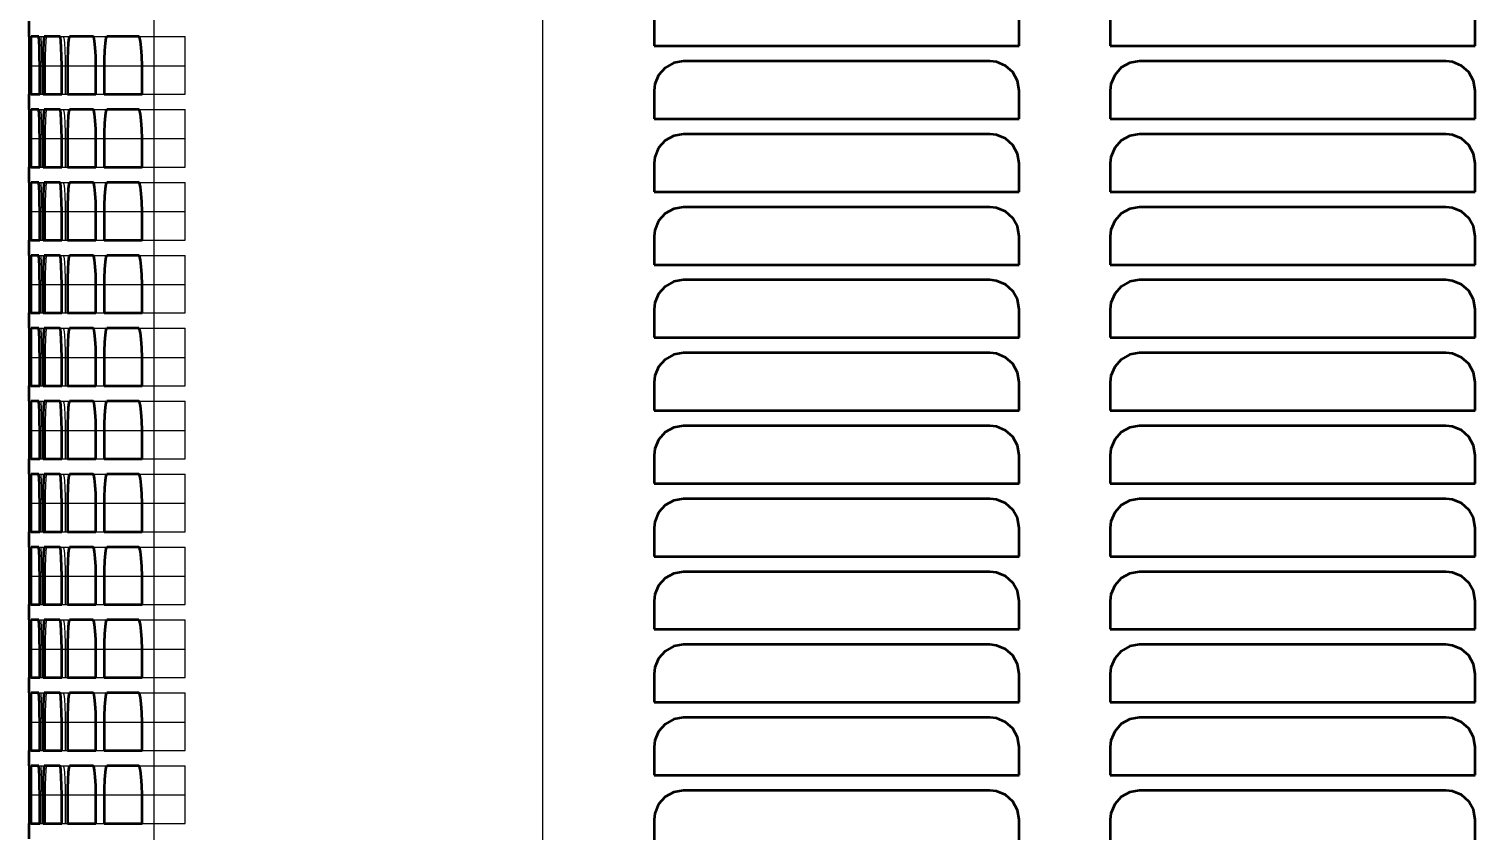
# Model space of a CAD drawing. Header units: inches. Extents: x -0.3 to 35.5, y 0 to 41.5.
# Drawn here: x -0.27 to 9.64, y 25.8 to 31.3 of the extents above; entities that cross this region are included whole.
import ezdxf

# ---------------------------------------------------------------- set-up
doc = ezdxf.new("R2010")
doc.units = ezdxf.units.IN
doc.header["$MEASUREMENT"] = 0
doc.linetypes.add('Dashed', pattern=[2, 1, -1])
for name, color, linetype, lineweight in [('AM_0', 7, 'Continuous', 50), ('AM_4', 3, 'Continuous', 25), ('AM_9', 6, 'Dashed', 25)]:
    doc.layers.add(name, color=color, linetype=linetype, lineweight=lineweight)

msp = doc.modelspace()

# ---------------------------------------------------------------- linework, layer by layer
at = {"layer": 'AM_0'}
for p, q in [((-0.27, 31.355), (-0.27, 31.25)), ((4.016, 31.381), (4.016, 31.186)), ((6.516, 31.186), (6.516, 31.381)), ((7.141, 31.381), (7.141, 31.186)), ((9.641, 31.186), (9.641, 31.381)), ((-0.2669, 31.25), (-0.27, 31.25)), ((-0.2032, 31.25), (-0.255, 31.25)), ((-0.0573, 31.25), (-0.1644, 31.25)), ((0.171, 31.25), (0.0085, 31.25)), ((0.4823, 31.25), (0.2639, 31.25)), ((4.016, 31.186), (6.516, 31.186)), ((7.141, 31.186), (9.641, 31.186)), ((-0.2652, 30.855), (-0.2652, 31.05)), ((-0.258, 31.05), (-0.258, 30.855)), ((-0.1963, 30.855), (-0.1963, 31.05)), ((-0.1727, 31.05), (-0.1727, 30.855)), ((-0.0452, 30.855), (-0.0452, 31.05)), ((-0.0051, 31.05), (-0.0051, 30.855)), ((0.1884, 30.855), (0.1884, 31.05)), ((0.2451, 31.05), (0.2451, 30.855)), ((0.505, 30.855), (0.505, 31.05)), ((6.316, 31.081), (4.216, 31.081)), ((9.441, 31.081), (7.341, 31.081)), ((-0.27, 30.855), (-0.2652, 30.855)), ((-0.27, 30.855), (-0.27, 30.75)), ((-0.258, 30.855), (-0.1963, 30.855)), ((-0.1727, 30.855), (-0.0452, 30.855)), ((-0.0051, 30.855), (0.1884, 30.855)), ((0.2451, 30.855), (0.505, 30.855)), ((4.016, 30.881), (4.016, 30.686)), ((6.516, 30.686), (6.516, 30.881)), ((7.141, 30.881), (7.141, 30.686)), ((9.641, 30.686), (9.641, 30.881)), ((-0.2669, 30.75), (-0.27, 30.75)), ((-0.2032, 30.75), (-0.255, 30.75)), ((-0.0573, 30.75), (-0.1644, 30.75)), ((0.171, 30.75), (0.0085, 30.75)), ((0.4823, 30.75), (0.2639, 30.75)), ((4.016, 30.686), (6.516, 30.686)), ((7.141, 30.686), (9.641, 30.686)), ((-0.2652, 30.355), (-0.2652, 30.55)), ((-0.258, 30.55), (-0.258, 30.355)), ((-0.1963, 30.355), (-0.1963, 30.55)), ((-0.1727, 30.55), (-0.1727, 30.355)), ((-0.0452, 30.355), (-0.0452, 30.55)), ((-0.0051, 30.55), (-0.0051, 30.355)), ((0.1884, 30.355), (0.1884, 30.55)), ((0.2451, 30.55), (0.2451, 30.355)), ((0.505, 30.355), (0.505, 30.55)), ((6.316, 30.581), (4.216, 30.581)), ((9.441, 30.581), (7.341, 30.581)), ((-0.27, 30.355), (-0.2652, 30.355)), ((-0.27, 30.355), (-0.27, 30.25)), ((-0.258, 30.355), (-0.1963, 30.355)), ((-0.1727, 30.355), (-0.0452, 30.355)), ((-0.0051, 30.355), (0.1884, 30.355)), ((0.2451, 30.355), (0.505, 30.355)), ((4.016, 30.381), (4.016, 30.186)), ((6.516, 30.186), (6.516, 30.381)), ((7.141, 30.381), (7.141, 30.186)), ((9.641, 30.186), (9.641, 30.381)), ((-0.2669, 30.25), (-0.27, 30.25)), ((-0.2032, 30.25), (-0.255, 30.25)), ((-0.0573, 30.25), (-0.1644, 30.25)), ((0.171, 30.25), (0.0085, 30.25)), ((0.4823, 30.25), (0.2639, 30.25)), ((4.016, 30.186), (6.516, 30.186)), ((7.141, 30.186), (9.641, 30.186)), ((-0.2652, 29.855), (-0.2652, 30.05)), ((-0.258, 30.05), (-0.258, 29.855)), ((-0.1963, 29.855), (-0.1963, 30.05)), ((-0.1727, 30.05), (-0.1727, 29.855)), ((-0.0452, 29.855), (-0.0452, 30.05)), ((-0.0051, 30.05), (-0.0051, 29.855)), ((0.1884, 29.855), (0.1884, 30.05)), ((0.2451, 30.05), (0.2451, 29.855)), ((0.505, 29.855), (0.505, 30.05)), ((6.316, 30.081), (4.216, 30.081)), ((9.441, 30.081), (7.341, 30.081)), ((-0.27, 29.855), (-0.2652, 29.855)), ((-0.27, 29.855), (-0.27, 29.75)), ((-0.258, 29.855), (-0.1963, 29.855)), ((-0.1727, 29.855), (-0.0452, 29.855)), ((-0.0051, 29.855), (0.1884, 29.855)), ((0.2451, 29.855), (0.505, 29.855)), ((4.016, 29.881), (4.016, 29.686)), ((6.516, 29.686), (6.516, 29.881)), ((7.141, 29.881), (7.141, 29.686)), ((9.641, 29.686), (9.641, 29.881)), ((-0.2669, 29.75), (-0.27, 29.75)), ((-0.2032, 29.75), (-0.255, 29.75)), ((-0.0573, 29.75), (-0.1644, 29.75)), ((0.171, 29.75), (0.0085, 29.75)), ((0.4823, 29.75), (0.2639, 29.75)), ((4.016, 29.686), (6.516, 29.686)), ((7.141, 29.686), (9.641, 29.686)), ((-0.2652, 29.355), (-0.2652, 29.55)), ((-0.258, 29.55), (-0.258, 29.355)), ((-0.1963, 29.355), (-0.1963, 29.55)), ((-0.1727, 29.55), (-0.1727, 29.355)), ((-0.0452, 29.355), (-0.0452, 29.55)), ((-0.0051, 29.55), (-0.0051, 29.355)), ((0.1884, 29.355), (0.1884, 29.55)), ((0.2451, 29.55), (0.2451, 29.355)), ((0.505, 29.355), (0.505, 29.55)), ((6.316, 29.581), (4.216, 29.581)), ((9.441, 29.581), (7.341, 29.581)), ((-0.27, 29.355), (-0.2652, 29.355)), ((-0.27, 29.355), (-0.27, 29.25)), ((-0.258, 29.355), (-0.1963, 29.355)), ((-0.1727, 29.355), (-0.0452, 29.355)), ((-0.0051, 29.355), (0.1884, 29.355)), ((0.2451, 29.355), (0.505, 29.355)), ((4.016, 29.381), (4.016, 29.186)), ((6.516, 29.186), (6.516, 29.381)), ((7.141, 29.381), (7.141, 29.186)), ((9.641, 29.186), (9.641, 29.381)), ((-0.2669, 29.25), (-0.27, 29.25)), ((-0.2032, 29.25), (-0.255, 29.25)), ((-0.0573, 29.25), (-0.1644, 29.25)), ((0.171, 29.25), (0.0085, 29.25)), ((0.4823, 29.25), (0.2639, 29.25)), ((4.016, 29.186), (6.516, 29.186)), ((7.141, 29.186), (9.641, 29.186)), ((-0.2652, 28.855), (-0.2652, 29.05)), ((-0.258, 29.05), (-0.258, 28.855)), ((-0.1963, 28.855), (-0.1963, 29.05)), ((-0.1727, 29.05), (-0.1727, 28.855)), ((-0.0452, 28.855), (-0.0452, 29.05)), ((-0.0051, 29.05), (-0.0051, 28.855)), ((0.1884, 28.855), (0.1884, 29.05)), ((0.2451, 29.05), (0.2451, 28.855)), ((0.505, 28.855), (0.505, 29.05)), ((6.316, 29.081), (4.216, 29.081)), ((9.441, 29.081), (7.341, 29.081)), ((-0.27, 28.855), (-0.2652, 28.855)), ((-0.27, 28.855), (-0.27, 28.75)), ((-0.258, 28.855), (-0.1963, 28.855)), ((-0.1727, 28.855), (-0.0452, 28.855)), ((-0.0051, 28.855), (0.1884, 28.855)), ((0.2451, 28.855), (0.505, 28.855)), ((4.016, 28.881), (4.016, 28.686)), ((6.516, 28.686), (6.516, 28.881)), ((7.141, 28.881), (7.141, 28.686)), ((9.641, 28.686), (9.641, 28.881)), ((-0.2669, 28.75), (-0.27, 28.75)), ((-0.2032, 28.75), (-0.255, 28.75)), ((-0.0573, 28.75), (-0.1644, 28.75)), ((0.171, 28.75), (0.0085, 28.75)), ((0.4823, 28.75), (0.2639, 28.75)), ((4.016, 28.686), (6.516, 28.686)), ((7.141, 28.686), (9.641, 28.686)), ((-0.2652, 28.355), (-0.2652, 28.55)), ((-0.258, 28.55), (-0.258, 28.355)), ((-0.1963, 28.355), (-0.1963, 28.55)), ((-0.1727, 28.55), (-0.1727, 28.355)), ((-0.0452, 28.355), (-0.0452, 28.55)), ((-0.0051, 28.55), (-0.0051, 28.355)), ((0.1884, 28.355), (0.1884, 28.55)), ((0.2451, 28.55), (0.2451, 28.355)), ((0.505, 28.355), (0.505, 28.55)), ((6.316, 28.581), (4.216, 28.581)), ((9.441, 28.581), (7.341, 28.581)), ((-0.27, 28.355), (-0.2652, 28.355)), ((-0.27, 28.355), (-0.27, 28.25)), ((-0.258, 28.355), (-0.1963, 28.355)), ((-0.1727, 28.355), (-0.0452, 28.355)), ((-0.0051, 28.355), (0.1884, 28.355)), ((0.2451, 28.355), (0.505, 28.355)), ((4.016, 28.381), (4.016, 28.186)), ((6.516, 28.186), (6.516, 28.381)), ((7.141, 28.381), (7.141, 28.186)), ((9.641, 28.186), (9.641, 28.381)), ((-0.2669, 28.25), (-0.27, 28.25)), ((-0.2032, 28.25), (-0.255, 28.25)), ((-0.0573, 28.25), (-0.1644, 28.25)), ((0.171, 28.25), (0.0085, 28.25)), ((0.4823, 28.25), (0.2639, 28.25)), ((4.016, 28.186), (6.516, 28.186)), ((7.141, 28.186), (9.641, 28.186)), ((-0.2652, 27.855), (-0.2652, 28.05)), ((-0.258, 28.05), (-0.258, 27.855)), ((-0.1963, 27.855), (-0.1963, 28.05)), ((-0.1727, 28.05), (-0.1727, 27.855)), ((-0.0452, 27.855), (-0.0452, 28.05)), ((-0.0051, 28.05), (-0.0051, 27.855)), ((0.1884, 27.855), (0.1884, 28.05)), ((0.2451, 28.05), (0.2451, 27.855)), ((0.505, 27.855), (0.505, 28.05)), ((6.316, 28.081), (4.216, 28.081)), ((9.441, 28.081), (7.341, 28.081)), ((-0.27, 27.855), (-0.2652, 27.855)), ((-0.27, 27.855), (-0.27, 27.75)), ((-0.258, 27.855), (-0.1963, 27.855)), ((-0.1727, 27.855), (-0.0452, 27.855)), ((-0.0051, 27.855), (0.1884, 27.855)), ((0.2451, 27.855), (0.505, 27.855)), ((4.016, 27.881), (4.016, 27.686)), ((6.516, 27.686), (6.516, 27.881)), ((7.141, 27.881), (7.141, 27.686)), ((9.641, 27.686), (9.641, 27.881)), ((-0.2669, 27.75), (-0.27, 27.75)), ((-0.2032, 27.75), (-0.255, 27.75)), ((-0.0573, 27.75), (-0.1644, 27.75)), ((0.171, 27.75), (0.0085, 27.75)), ((0.4823, 27.75), (0.2639, 27.75)), ((4.016, 27.686), (6.516, 27.686)), ((7.141, 27.686), (9.641, 27.686)), ((6.316, 27.581), (4.216, 27.581)), ((9.441, 27.581), (7.341, 27.581)), ((-0.2652, 27.355), (-0.2652, 27.55)), ((-0.258, 27.55), (-0.258, 27.355)), ((-0.1963, 27.355), (-0.1963, 27.55)), ((-0.1727, 27.55), (-0.1727, 27.355)), ((-0.0452, 27.355), (-0.0452, 27.55)), ((-0.0051, 27.55), (-0.0051, 27.355)), ((0.1884, 27.355), (0.1884, 27.55)), ((0.2451, 27.55), (0.2451, 27.355)), ((0.505, 27.355), (0.505, 27.55)), ((-0.27, 27.355), (-0.2652, 27.355)), ((-0.27, 27.355), (-0.27, 27.25)), ((-0.258, 27.355), (-0.1963, 27.355)), ((-0.1727, 27.355), (-0.0452, 27.355)), ((-0.0051, 27.355), (0.1884, 27.355)), ((0.2451, 27.355), (0.505, 27.355)), ((4.016, 27.381), (4.016, 27.186)), ((6.516, 27.186), (6.516, 27.381)), ((7.141, 27.381), (7.141, 27.186)), ((9.641, 27.186), (9.641, 27.381)), ((-0.2669, 27.25), (-0.27, 27.25)), ((-0.2032, 27.25), (-0.255, 27.25)), ((-0.0573, 27.25), (-0.1644, 27.25)), ((0.171, 27.25), (0.0085, 27.25)), ((0.4823, 27.25), (0.2639, 27.25)), ((4.016, 27.186), (6.516, 27.186)), ((7.141, 27.186), (9.641, 27.186)), ((6.316, 27.081), (4.216, 27.081)), ((9.441, 27.081), (7.341, 27.081)), ((-0.2652, 26.855), (-0.2652, 27.05)), ((-0.258, 27.05), (-0.258, 26.855)), ((-0.1963, 26.855), (-0.1963, 27.05)), ((-0.1727, 27.05), (-0.1727, 26.855)), ((-0.0452, 26.855), (-0.0452, 27.05)), ((-0.0051, 27.05), (-0.0051, 26.855)), ((0.1884, 26.855), (0.1884, 27.05)), ((0.2451, 27.05), (0.2451, 26.855)), ((0.505, 26.855), (0.505, 27.05)), ((4.016, 26.881), (4.016, 26.686)), ((6.516, 26.686), (6.516, 26.881)), ((7.141, 26.881), (7.141, 26.686)), ((9.641, 26.686), (9.641, 26.881)), ((-0.27, 26.855), (-0.2652, 26.855)), ((-0.27, 26.855), (-0.27, 26.75)), ((-0.258, 26.855), (-0.1963, 26.855)), ((-0.1727, 26.855), (-0.0452, 26.855)), ((-0.0051, 26.855), (0.1884, 26.855)), ((0.2451, 26.855), (0.505, 26.855)), ((-0.2669, 26.75), (-0.27, 26.75)), ((-0.2032, 26.75), (-0.255, 26.75)), ((-0.0573, 26.75), (-0.1644, 26.75)), ((0.171, 26.75), (0.0085, 26.75)), ((0.4823, 26.75), (0.2639, 26.75)), ((4.016, 26.686), (6.516, 26.686)), ((7.141, 26.686), (9.641, 26.686)), ((6.316, 26.581), (4.216, 26.581)), ((9.441, 26.581), (7.341, 26.581)), ((-0.2652, 26.355), (-0.2652, 26.55)), ((-0.258, 26.55), (-0.258, 26.355)), ((-0.1963, 26.355), (-0.1963, 26.55)), ((-0.1727, 26.55), (-0.1727, 26.355)), ((-0.0452, 26.355), (-0.0452, 26.55)), ((-0.0051, 26.55), (-0.0051, 26.355)), ((0.1884, 26.355), (0.1884, 26.55)), ((0.2451, 26.55), (0.2451, 26.355)), ((0.505, 26.355), (0.505, 26.55)), ((4.016, 26.381), (4.016, 26.186)), ((6.516, 26.186), (6.516, 26.381)), ((7.141, 26.381), (7.141, 26.186)), ((9.641, 26.186), (9.641, 26.381)), ((-0.27, 26.355), (-0.2652, 26.355)), ((-0.27, 26.355), (-0.27, 26.25)), ((-0.258, 26.355), (-0.1963, 26.355)), ((-0.1727, 26.355), (-0.0452, 26.355)), ((-0.0051, 26.355), (0.1884, 26.355)), ((0.2451, 26.355), (0.505, 26.355)), ((-0.2669, 26.25), (-0.27, 26.25)), ((-0.2032, 26.25), (-0.255, 26.25)), ((-0.0573, 26.25), (-0.1644, 26.25)), ((0.171, 26.25), (0.0085, 26.25)), ((0.4823, 26.25), (0.2639, 26.25)), ((4.016, 26.186), (6.516, 26.186)), ((7.141, 26.186), (9.641, 26.186)), ((6.316, 26.081), (4.216, 26.081)), ((9.441, 26.081), (7.341, 26.081)), ((-0.2652, 25.855), (-0.2652, 26.05)), ((-0.258, 26.05), (-0.258, 25.855)), ((-0.1963, 25.855), (-0.1963, 26.05)), ((-0.1727, 26.05), (-0.1727, 25.855)), ((-0.0452, 25.855), (-0.0452, 26.05)), ((-0.0051, 26.05), (-0.0051, 25.855)), ((0.1884, 25.855), (0.1884, 26.05)), ((0.2451, 26.05), (0.2451, 25.855)), ((0.505, 25.855), (0.505, 26.05)), ((4.016, 25.881), (4.016, 25.686)), ((6.516, 25.686), (6.516, 25.881)), ((7.141, 25.881), (7.141, 25.686)), ((9.641, 25.686), (9.641, 25.881)), ((-0.27, 25.855), (-0.2652, 25.855)), ((-0.27, 25.855), (-0.27, 25.75)), ((-0.258, 25.855), (-0.1963, 25.855)), ((-0.1727, 25.855), (-0.0452, 25.855)), ((-0.0051, 25.855), (0.1884, 25.855)), ((0.2451, 25.855), (0.505, 25.855))]:
    msp.add_line(p, q, dxfattribs=at)
for points in [[(-0.2652, 31.05), (-0.2653, 31.1162), (-0.2656, 31.1749), (-0.266, 31.2196), (-0.2665, 31.2451), (-0.2669, 31.25)], [(-0.255, 31.25), (-0.256, 31.2387), (-0.2569, 31.2062), (-0.2576, 31.156), (-0.258, 31.0939), (-0.258, 31.05)], [(-0.1963, 31.05), (-0.1967, 31.1162), (-0.1978, 31.1749), (-0.1996, 31.2195), (-0.2017, 31.2451), (-0.2032, 31.25)], [(-0.1644, 31.25), (-0.1672, 31.2387), (-0.1696, 31.2061), (-0.1714, 31.1559), (-0.1725, 31.0937), (-0.1727, 31.05)], [(-0.0452, 31.05), (-0.0459, 31.1161), (-0.0479, 31.1748), (-0.0509, 31.2194), (-0.0547, 31.245), (-0.0573, 31.25)], [(0.0085, 31.25), (0.0039, 31.2387), (0, 31.206), (-0.003, 31.1557), (-0.0047, 31.0935), (-0.0051, 31.05)], [(0.1884, 31.05), (0.1875, 31.116), (0.1846, 31.1746), (0.1803, 31.2192), (0.1749, 31.245), (0.171, 31.25)], [(0.2639, 31.25), (0.2576, 31.2386), (0.2521, 31.2058), (0.2479, 31.1553), (0.2455, 31.0931), (0.2451, 31.05)], [(0.505, 31.05), (0.5038, 31.1159), (0.5001, 31.1743), (0.4944, 31.219), (0.4874, 31.2448), (0.4823, 31.25)], [(4.216, 31.081), (4.1495, 31.0696), (4.0905, 31.0367), (4.0458, 30.986), (4.0206, 30.9237), (4.016, 30.881)], [(6.516, 30.881), (6.5048, 30.947), (6.4725, 31.0055), (6.4227, 31.0502), (6.3607, 31.0759), (6.316, 31.081)], [(7.341, 31.081), (7.2746, 31.0697), (7.2157, 31.0369), (7.1711, 30.9864), (7.1457, 30.9242), (7.141, 30.881)], [(9.641, 30.881), (9.6298, 30.9471), (9.5973, 31.0057), (9.5474, 31.0504), (9.4853, 31.076), (9.441, 31.081)], [(-0.2652, 30.55), (-0.2653, 30.6162), (-0.2656, 30.6749), (-0.266, 30.7196), (-0.2665, 30.7451), (-0.2669, 30.75)], [(-0.255, 30.75), (-0.256, 30.7387), (-0.2569, 30.7062), (-0.2576, 30.656), (-0.258, 30.5939), (-0.258, 30.55)], [(-0.1963, 30.55), (-0.1967, 30.6162), (-0.1978, 30.6749), (-0.1996, 30.7195), (-0.2017, 30.7451), (-0.2032, 30.75)], [(-0.1644, 30.75), (-0.1672, 30.7387), (-0.1696, 30.7061), (-0.1714, 30.6559), (-0.1725, 30.5937), (-0.1727, 30.55)], [(-0.0452, 30.55), (-0.0459, 30.6161), (-0.0479, 30.6748), (-0.0509, 30.7194), (-0.0547, 30.745), (-0.0573, 30.75)], [(0.0085, 30.75), (0.0039, 30.7387), (0, 30.706), (-0.003, 30.6557), (-0.0047, 30.5935), (-0.0051, 30.55)], [(0.1884, 30.55), (0.1875, 30.616), (0.1846, 30.6746), (0.1803, 30.7192), (0.1749, 30.745), (0.171, 30.75)], [(0.2639, 30.75), (0.2576, 30.7386), (0.2521, 30.7058), (0.2479, 30.6553), (0.2455, 30.5931), (0.2451, 30.55)], [(0.505, 30.55), (0.5038, 30.6159), (0.5001, 30.6743), (0.4944, 30.719), (0.4874, 30.7448), (0.4823, 30.75)], [(4.216, 30.581), (4.1495, 30.5696), (4.0905, 30.5367), (4.0458, 30.486), (4.0206, 30.4237), (4.016, 30.381)], [(6.516, 30.381), (6.5048, 30.447), (6.4725, 30.5055), (6.4227, 30.5502), (6.3607, 30.5759), (6.316, 30.581)], [(7.341, 30.581), (7.2746, 30.5697), (7.2157, 30.5369), (7.1711, 30.4864), (7.1457, 30.4242), (7.141, 30.381)], [(9.641, 30.381), (9.6298, 30.4471), (9.5973, 30.5057), (9.5474, 30.5504), (9.4853, 30.576), (9.441, 30.581)], [(-0.2652, 30.05), (-0.2653, 30.1162), (-0.2656, 30.1749), (-0.266, 30.2196), (-0.2665, 30.2451), (-0.2669, 30.25)], [(-0.255, 30.25), (-0.256, 30.2387), (-0.2569, 30.2062), (-0.2576, 30.156), (-0.258, 30.0939), (-0.258, 30.05)], [(-0.1963, 30.05), (-0.1967, 30.1162), (-0.1978, 30.1749), (-0.1996, 30.2195), (-0.2017, 30.2451), (-0.2032, 30.25)], [(-0.1644, 30.25), (-0.1672, 30.2387), (-0.1696, 30.2061), (-0.1714, 30.1559), (-0.1725, 30.0937), (-0.1727, 30.05)], [(-0.0452, 30.05), (-0.0459, 30.1161), (-0.0479, 30.1748), (-0.0509, 30.2194), (-0.0547, 30.245), (-0.0573, 30.25)], [(0.0085, 30.25), (0.0039, 30.2387), (0, 30.206), (-0.003, 30.1557), (-0.0047, 30.0935), (-0.0051, 30.05)], [(0.1884, 30.05), (0.1875, 30.116), (0.1846, 30.1746), (0.1803, 30.2192), (0.1749, 30.245), (0.171, 30.25)], [(0.2639, 30.25), (0.2576, 30.2386), (0.2521, 30.2058), (0.2479, 30.1553), (0.2455, 30.0931), (0.2451, 30.05)], [(0.505, 30.05), (0.5038, 30.1159), (0.5001, 30.1743), (0.4944, 30.219), (0.4874, 30.2448), (0.4823, 30.25)], [(4.216, 30.081), (4.1495, 30.0696), (4.0905, 30.0367), (4.0458, 29.986), (4.0206, 29.9237), (4.016, 29.881)], [(6.516, 29.881), (6.5048, 29.947), (6.4725, 30.0055), (6.4227, 30.0502), (6.3607, 30.0759), (6.316, 30.081)], [(7.341, 30.081), (7.2746, 30.0697), (7.2157, 30.0369), (7.1711, 29.9864), (7.1457, 29.9242), (7.141, 29.881)], [(9.641, 29.881), (9.6298, 29.9471), (9.5973, 30.0057), (9.5474, 30.0504), (9.4853, 30.076), (9.441, 30.081)], [(-0.2652, 29.55), (-0.2653, 29.6162), (-0.2656, 29.6749), (-0.266, 29.7196), (-0.2665, 29.7451), (-0.2669, 29.75)], [(-0.255, 29.75), (-0.256, 29.7387), (-0.2569, 29.7062), (-0.2576, 29.656), (-0.258, 29.5939), (-0.258, 29.55)], [(-0.1963, 29.55), (-0.1967, 29.6162), (-0.1978, 29.6749), (-0.1996, 29.7195), (-0.2017, 29.7451), (-0.2032, 29.75)], [(-0.1644, 29.75), (-0.1672, 29.7387), (-0.1696, 29.7061), (-0.1714, 29.6559), (-0.1725, 29.5937), (-0.1727, 29.55)], [(-0.0452, 29.55), (-0.0459, 29.6161), (-0.0479, 29.6748), (-0.0509, 29.7194), (-0.0547, 29.745), (-0.0573, 29.75)], [(0.0085, 29.75), (0.0039, 29.7387), (0, 29.706), (-0.003, 29.6557), (-0.0047, 29.5935), (-0.0051, 29.55)], [(0.1884, 29.55), (0.1875, 29.616), (0.1846, 29.6746), (0.1803, 29.7192), (0.1749, 29.745), (0.171, 29.75)], [(0.2639, 29.75), (0.2576, 29.7386), (0.2521, 29.7058), (0.2479, 29.6553), (0.2455, 29.5931), (0.2451, 29.55)], [(0.505, 29.55), (0.5038, 29.6159), (0.5001, 29.6743), (0.4944, 29.719), (0.4874, 29.7448), (0.4823, 29.75)], [(4.216, 29.581), (4.1495, 29.5696), (4.0905, 29.5367), (4.0458, 29.486), (4.0206, 29.4237), (4.016, 29.381)], [(6.516, 29.381), (6.5048, 29.447), (6.4725, 29.5055), (6.4227, 29.5502), (6.3607, 29.5759), (6.316, 29.581)], [(7.341, 29.581), (7.2746, 29.5697), (7.2157, 29.5369), (7.1711, 29.4864), (7.1457, 29.4242), (7.141, 29.381)], [(9.641, 29.381), (9.6298, 29.4471), (9.5973, 29.5057), (9.5474, 29.5504), (9.4853, 29.576), (9.441, 29.581)], [(-0.2652, 29.05), (-0.2653, 29.1162), (-0.2656, 29.1749), (-0.266, 29.2196), (-0.2665, 29.2451), (-0.2669, 29.25)], [(-0.255, 29.25), (-0.256, 29.2387), (-0.2569, 29.2062), (-0.2576, 29.156), (-0.258, 29.0939), (-0.258, 29.05)], [(-0.1963, 29.05), (-0.1967, 29.1162), (-0.1978, 29.1749), (-0.1996, 29.2195), (-0.2017, 29.2451), (-0.2032, 29.25)], [(-0.1644, 29.25), (-0.1672, 29.2387), (-0.1696, 29.2061), (-0.1714, 29.1559), (-0.1725, 29.0937), (-0.1727, 29.05)], [(-0.0452, 29.05), (-0.0459, 29.1161), (-0.0479, 29.1748), (-0.0509, 29.2194), (-0.0547, 29.245), (-0.0573, 29.25)], [(0.0085, 29.25), (0.0039, 29.2387), (0, 29.206), (-0.003, 29.1557), (-0.0047, 29.0935), (-0.0051, 29.05)], [(0.1884, 29.05), (0.1875, 29.116), (0.1846, 29.1746), (0.1803, 29.2192), (0.1749, 29.245), (0.171, 29.25)], [(0.2639, 29.25), (0.2576, 29.2386), (0.2521, 29.2058), (0.2479, 29.1553), (0.2455, 29.0931), (0.2451, 29.05)], [(0.505, 29.05), (0.5038, 29.1159), (0.5001, 29.1743), (0.4944, 29.219), (0.4874, 29.2448), (0.4823, 29.25)], [(4.216, 29.081), (4.1495, 29.0696), (4.0905, 29.0367), (4.0458, 28.986), (4.0206, 28.9237), (4.016, 28.881)], [(6.516, 28.881), (6.5048, 28.947), (6.4725, 29.0055), (6.4227, 29.0502), (6.3607, 29.0759), (6.316, 29.081)], [(7.341, 29.081), (7.2746, 29.0697), (7.2157, 29.0369), (7.1711, 28.9864), (7.1457, 28.9242), (7.141, 28.881)], [(9.641, 28.881), (9.6298, 28.9471), (9.5973, 29.0057), (9.5474, 29.0504), (9.4853, 29.076), (9.441, 29.081)], [(-0.2652, 28.55), (-0.2653, 28.6162), (-0.2656, 28.6749), (-0.266, 28.7196), (-0.2665, 28.7451), (-0.2669, 28.75)], [(-0.255, 28.75), (-0.256, 28.7387), (-0.2569, 28.7062), (-0.2576, 28.656), (-0.258, 28.5939), (-0.258, 28.55)], [(-0.1963, 28.55), (-0.1967, 28.6162), (-0.1978, 28.6749), (-0.1996, 28.7195), (-0.2017, 28.7451), (-0.2032, 28.75)], [(-0.1644, 28.75), (-0.1672, 28.7387), (-0.1696, 28.7061), (-0.1714, 28.6559), (-0.1725, 28.5937), (-0.1727, 28.55)], [(-0.0452, 28.55), (-0.0459, 28.6161), (-0.0479, 28.6748), (-0.0509, 28.7194), (-0.0547, 28.745), (-0.0573, 28.75)], [(0.0085, 28.75), (0.0039, 28.7387), (0, 28.706), (-0.003, 28.6557), (-0.0047, 28.5935), (-0.0051, 28.55)], [(0.1884, 28.55), (0.1875, 28.616), (0.1846, 28.6746), (0.1803, 28.7192), (0.1749, 28.745), (0.171, 28.75)], [(0.2639, 28.75), (0.2576, 28.7386), (0.2521, 28.7058), (0.2479, 28.6553), (0.2455, 28.5931), (0.2451, 28.55)], [(0.505, 28.55), (0.5038, 28.6159), (0.5001, 28.6743), (0.4944, 28.719), (0.4874, 28.7448), (0.4823, 28.75)], [(4.216, 28.581), (4.1495, 28.5696), (4.0905, 28.5367), (4.0458, 28.486), (4.0206, 28.4237), (4.016, 28.381)], [(6.516, 28.381), (6.5048, 28.447), (6.4725, 28.5055), (6.4227, 28.5502), (6.3607, 28.5759), (6.316, 28.581)], [(7.341, 28.581), (7.2746, 28.5697), (7.2157, 28.5369), (7.1711, 28.4864), (7.1457, 28.4242), (7.141, 28.381)], [(9.641, 28.381), (9.6298, 28.4471), (9.5973, 28.5057), (9.5474, 28.5504), (9.4853, 28.576), (9.441, 28.581)], [(-0.2652, 28.05), (-0.2653, 28.1162), (-0.2656, 28.1749), (-0.266, 28.2196), (-0.2665, 28.2451), (-0.2669, 28.25)], [(-0.255, 28.25), (-0.256, 28.2387), (-0.2569, 28.2062), (-0.2576, 28.156), (-0.258, 28.0939), (-0.258, 28.05)], [(-0.1963, 28.05), (-0.1967, 28.1162), (-0.1978, 28.1749), (-0.1996, 28.2195), (-0.2017, 28.2451), (-0.2032, 28.25)], [(-0.1644, 28.25), (-0.1672, 28.2387), (-0.1696, 28.2061), (-0.1714, 28.1559), (-0.1725, 28.0937), (-0.1727, 28.05)], [(-0.0452, 28.05), (-0.0459, 28.1161), (-0.0479, 28.1748), (-0.0509, 28.2194), (-0.0547, 28.245), (-0.0573, 28.25)], [(0.0085, 28.25), (0.0039, 28.2387), (0, 28.206), (-0.003, 28.1557), (-0.0047, 28.0935), (-0.0051, 28.05)], [(0.1884, 28.05), (0.1875, 28.116), (0.1846, 28.1746), (0.1803, 28.2192), (0.1749, 28.245), (0.171, 28.25)], [(0.2639, 28.25), (0.2576, 28.2386), (0.2521, 28.2058), (0.2479, 28.1553), (0.2455, 28.0931), (0.2451, 28.05)], [(0.505, 28.05), (0.5038, 28.1159), (0.5001, 28.1743), (0.4944, 28.219), (0.4874, 28.2448), (0.4823, 28.25)], [(4.216, 28.081), (4.1495, 28.0696), (4.0905, 28.0367), (4.0458, 27.986), (4.0206, 27.9237), (4.016, 27.881)], [(6.516, 27.881), (6.5048, 27.947), (6.4725, 28.0055), (6.4227, 28.0502), (6.3607, 28.0759), (6.316, 28.081)], [(7.341, 28.081), (7.2746, 28.0697), (7.2157, 28.0369), (7.1711, 27.9864), (7.1457, 27.9242), (7.141, 27.881)], [(9.641, 27.881), (9.6298, 27.9471), (9.5973, 28.0057), (9.5474, 28.0504), (9.4853, 28.076), (9.441, 28.081)], [(-0.2652, 27.55), (-0.2653, 27.6162), (-0.2656, 27.6749), (-0.266, 27.7196), (-0.2665, 27.7451), (-0.2669, 27.75)], [(-0.255, 27.75), (-0.256, 27.7387), (-0.2569, 27.7062), (-0.2576, 27.656), (-0.258, 27.5939), (-0.258, 27.55)], [(-0.1963, 27.55), (-0.1967, 27.6162), (-0.1978, 27.6749), (-0.1996, 27.7195), (-0.2017, 27.7451), (-0.2032, 27.75)], [(-0.1644, 27.75), (-0.1672, 27.7387), (-0.1696, 27.7061), (-0.1714, 27.6559), (-0.1725, 27.5937), (-0.1727, 27.55)], [(-0.0452, 27.55), (-0.0459, 27.6161), (-0.0479, 27.6748), (-0.0509, 27.7194), (-0.0547, 27.745), (-0.0573, 27.75)], [(0.0085, 27.75), (0.0039, 27.7387), (0, 27.706), (-0.003, 27.6557), (-0.0047, 27.5935), (-0.0051, 27.55)], [(0.1884, 27.55), (0.1875, 27.616), (0.1846, 27.6746), (0.1803, 27.7192), (0.1749, 27.745), (0.171, 27.75)], [(0.2639, 27.75), (0.2576, 27.7386), (0.2521, 27.7058), (0.2479, 27.6553), (0.2455, 27.5931), (0.2451, 27.55)], [(0.505, 27.55), (0.5038, 27.6159), (0.5001, 27.6743), (0.4944, 27.719), (0.4874, 27.7448), (0.4823, 27.75)], [(4.216, 27.581), (4.1495, 27.5696), (4.0905, 27.5367), (4.0458, 27.486), (4.0206, 27.4237), (4.016, 27.381)], [(6.516, 27.381), (6.5048, 27.447), (6.4725, 27.5055), (6.4227, 27.5502), (6.3607, 27.5759), (6.316, 27.581)], [(7.341, 27.581), (7.2746, 27.5697), (7.2157, 27.5369), (7.1711, 27.4864), (7.1457, 27.4242), (7.141, 27.381)], [(9.641, 27.381), (9.6298, 27.4471), (9.5973, 27.5057), (9.5474, 27.5504), (9.4853, 27.576), (9.441, 27.581)], [(-0.2652, 27.05), (-0.2653, 27.1162), (-0.2656, 27.1749), (-0.266, 27.2196), (-0.2665, 27.2451), (-0.2669, 27.25)], [(-0.255, 27.25), (-0.256, 27.2387), (-0.2569, 27.2062), (-0.2576, 27.156), (-0.258, 27.0939), (-0.258, 27.05)], [(-0.1963, 27.05), (-0.1967, 27.1162), (-0.1978, 27.1749), (-0.1996, 27.2195), (-0.2017, 27.2451), (-0.2032, 27.25)], [(-0.1644, 27.25), (-0.1672, 27.2387), (-0.1696, 27.2061), (-0.1714, 27.1559), (-0.1725, 27.0937), (-0.1727, 27.05)], [(-0.0452, 27.05), (-0.0459, 27.1161), (-0.0479, 27.1748), (-0.0509, 27.2194), (-0.0547, 27.245), (-0.0573, 27.25)], [(0.0085, 27.25), (0.0039, 27.2387), (0, 27.206), (-0.003, 27.1557), (-0.0047, 27.0935), (-0.0051, 27.05)], [(0.1884, 27.05), (0.1875, 27.116), (0.1846, 27.1746), (0.1803, 27.2192), (0.1749, 27.245), (0.171, 27.25)], [(0.2639, 27.25), (0.2576, 27.2386), (0.2521, 27.2058), (0.2479, 27.1553), (0.2455, 27.0931), (0.2451, 27.05)], [(0.505, 27.05), (0.5038, 27.1159), (0.5001, 27.1743), (0.4944, 27.219), (0.4874, 27.2448), (0.4823, 27.25)], [(4.216, 27.081), (4.1495, 27.0696), (4.0905, 27.0367), (4.0458, 26.986), (4.0206, 26.9237), (4.016, 26.881)], [(6.516, 26.881), (6.5048, 26.947), (6.4725, 27.0055), (6.4227, 27.0502), (6.3607, 27.0759), (6.316, 27.081)], [(7.341, 27.081), (7.2746, 27.0697), (7.2157, 27.0369), (7.1711, 26.9864), (7.1457, 26.9242), (7.141, 26.881)], [(9.641, 26.881), (9.6298, 26.9471), (9.5973, 27.0057), (9.5474, 27.0504), (9.4853, 27.076), (9.441, 27.081)], [(-0.2652, 26.55), (-0.2653, 26.6162), (-0.2656, 26.6749), (-0.266, 26.7196), (-0.2665, 26.7451), (-0.2669, 26.75)], [(-0.255, 26.75), (-0.256, 26.7387), (-0.2569, 26.7062), (-0.2576, 26.656), (-0.258, 26.5939), (-0.258, 26.55)], [(-0.1963, 26.55), (-0.1967, 26.6162), (-0.1978, 26.6749), (-0.1996, 26.7195), (-0.2017, 26.7451), (-0.2032, 26.75)], [(-0.1644, 26.75), (-0.1672, 26.7387), (-0.1696, 26.7061), (-0.1714, 26.6559), (-0.1725, 26.5937), (-0.1727, 26.55)], [(-0.0452, 26.55), (-0.0459, 26.6161), (-0.0479, 26.6748), (-0.0509, 26.7194), (-0.0547, 26.745), (-0.0573, 26.75)], [(0.0085, 26.75), (0.0039, 26.7387), (0, 26.706), (-0.003, 26.6557), (-0.0047, 26.5935), (-0.0051, 26.55)], [(0.1884, 26.55), (0.1875, 26.616), (0.1846, 26.6746), (0.1803, 26.7192), (0.1749, 26.745), (0.171, 26.75)], [(0.2639, 26.75), (0.2576, 26.7386), (0.2521, 26.7058), (0.2479, 26.6553), (0.2455, 26.5931), (0.2451, 26.55)], [(0.505, 26.55), (0.5038, 26.6159), (0.5001, 26.6743), (0.4944, 26.719), (0.4874, 26.7448), (0.4823, 26.75)], [(4.216, 26.581), (4.1495, 26.5696), (4.0905, 26.5367), (4.0458, 26.486), (4.0206, 26.4237), (4.016, 26.381)], [(6.516, 26.381), (6.5048, 26.447), (6.4725, 26.5055), (6.4227, 26.5502), (6.3607, 26.5759), (6.316, 26.581)], [(7.341, 26.581), (7.2746, 26.5697), (7.2157, 26.5369), (7.1711, 26.4864), (7.1457, 26.4242), (7.141, 26.381)], [(9.641, 26.381), (9.6298, 26.4471), (9.5973, 26.5057), (9.5474, 26.5504), (9.4853, 26.576), (9.441, 26.581)], [(-0.2652, 26.05), (-0.2653, 26.1162), (-0.2656, 26.1749), (-0.266, 26.2196), (-0.2665, 26.2451), (-0.2669, 26.25)], [(-0.255, 26.25), (-0.256, 26.2387), (-0.2569, 26.2062), (-0.2576, 26.156), (-0.258, 26.0939), (-0.258, 26.05)], [(-0.1963, 26.05), (-0.1967, 26.1162), (-0.1978, 26.1749), (-0.1996, 26.2195), (-0.2017, 26.2451), (-0.2032, 26.25)], [(-0.1644, 26.25), (-0.1672, 26.2387), (-0.1696, 26.2061), (-0.1714, 26.1559), (-0.1725, 26.0937), (-0.1727, 26.05)], [(-0.0452, 26.05), (-0.0459, 26.1161), (-0.0479, 26.1748), (-0.0509, 26.2194), (-0.0547, 26.245), (-0.0573, 26.25)], [(0.0085, 26.25), (0.0039, 26.2387), (0, 26.206), (-0.003, 26.1557), (-0.0047, 26.0935), (-0.0051, 26.05)], [(0.1884, 26.05), (0.1875, 26.116), (0.1846, 26.1746), (0.1803, 26.2192), (0.1749, 26.245), (0.171, 26.25)], [(0.2639, 26.25), (0.2576, 26.2386), (0.2521, 26.2058), (0.2479, 26.1553), (0.2455, 26.0931), (0.2451, 26.05)], [(0.505, 26.05), (0.5038, 26.1159), (0.5001, 26.1743), (0.4944, 26.219), (0.4874, 26.2448), (0.4823, 26.25)], [(4.216, 26.081), (4.1495, 26.0696), (4.0905, 26.0367), (4.0458, 25.986), (4.0206, 25.9237), (4.016, 25.881)], [(6.516, 25.881), (6.5048, 25.947), (6.4725, 26.0055), (6.4227, 26.0502), (6.3607, 26.0759), (6.316, 26.081)], [(7.341, 26.081), (7.2746, 26.0697), (7.2157, 26.0369), (7.1711, 25.9864), (7.1457, 25.9242), (7.141, 25.881)], [(9.641, 25.881), (9.6298, 25.9471), (9.5973, 26.0057), (9.5474, 26.0504), (9.4853, 26.076), (9.441, 26.081)]]:
    msp.add_lwpolyline(points, dxfattribs=at)
at = {"layer": 'AM_4'}
for p, q in [((0.5858, 41.5), (0.5858, 1.625)), ((3.2489, 41.5), (3.2489, 1.625)), ((-0.258, 31.05), (-0.1963, 31.05)), ((-0.1727, 31.05), (-0.0452, 31.05)), ((-0.0051, 31.05), (0.1884, 31.05)), ((0.2451, 31.05), (0.505, 31.05)), ((-0.258, 30.55), (-0.1963, 30.55)), ((-0.1727, 30.55), (-0.0452, 30.55)), ((-0.0051, 30.55), (0.1884, 30.55)), ((0.2451, 30.55), (0.505, 30.55)), ((-0.258, 30.05), (-0.1963, 30.05)), ((-0.1727, 30.05), (-0.0452, 30.05)), ((-0.0051, 30.05), (0.1884, 30.05)), ((0.2451, 30.05), (0.505, 30.05)), ((-0.258, 29.55), (-0.1963, 29.55)), ((-0.1727, 29.55), (-0.0452, 29.55)), ((-0.0051, 29.55), (0.1884, 29.55)), ((0.2451, 29.55), (0.505, 29.55)), ((-0.258, 29.05), (-0.1963, 29.05)), ((-0.1727, 29.05), (-0.0452, 29.05)), ((-0.0051, 29.05), (0.1884, 29.05)), ((0.2451, 29.05), (0.505, 29.05)), ((-0.258, 28.55), (-0.1963, 28.55)), ((-0.1727, 28.55), (-0.0452, 28.55)), ((-0.0051, 28.55), (0.1884, 28.55)), ((0.2451, 28.55), (0.505, 28.55)), ((-0.258, 28.05), (-0.1963, 28.05)), ((-0.1727, 28.05), (-0.0452, 28.05)), ((-0.0051, 28.05), (0.1884, 28.05)), ((0.2451, 28.05), (0.505, 28.05)), ((-0.258, 27.55), (-0.1963, 27.55)), ((-0.1727, 27.55), (-0.0452, 27.55)), ((-0.0051, 27.55), (0.1884, 27.55)), ((0.2451, 27.55), (0.505, 27.55)), ((-0.258, 27.05), (-0.1963, 27.05)), ((-0.1727, 27.05), (-0.0452, 27.05)), ((-0.0051, 27.05), (0.1884, 27.05)), ((0.2451, 27.05), (0.505, 27.05)), ((-0.258, 26.55), (-0.1963, 26.55)), ((-0.1727, 26.55), (-0.0452, 26.55)), ((-0.0051, 26.55), (0.1884, 26.55)), ((0.2451, 26.55), (0.505, 26.55)), ((-0.258, 26.05), (-0.1963, 26.05)), ((-0.1727, 26.05), (-0.0452, 26.05)), ((-0.0051, 26.05), (0.1884, 26.05)), ((0.2451, 26.05), (0.505, 26.05))]:
    msp.add_line(p, q, dxfattribs=at)
at = {"layer": 'AM_9'}
for p, q in [((3.2489, 41.5), (3.2489, 14.625)), ((-0.2669, 31.25), (-0.255, 31.25)), ((-0.2032, 31.25), (-0.1644, 31.25)), ((-0.0573, 31.25), (0.0085, 31.25)), ((0.171, 31.25), (0.2639, 31.25)), ((0.4823, 31.25), (0.8, 31.25)), ((0.8, 30.855), (0.8, 31.25)), ((-0.2652, 31.05), (-0.258, 31.05)), ((-0.2613, 31.05), (-0.2613, 30.855)), ((-0.2522, 30.855), (-0.2522, 31.05)), ((-0.1963, 31.05), (-0.1727, 31.05)), ((-0.1826, 31.05), (-0.1826, 30.855)), ((-0.157, 30.855), (-0.157, 31.05)), ((-0.0452, 31.05), (-0.0051, 31.05)), ((-0.0217, 31.05), (-0.0217, 30.855)), ((0.1884, 31.05), (0.2451, 31.05)), ((0.505, 31.05), (0.8, 31.05)), ((-0.2652, 30.855), (-0.258, 30.855)), ((-0.1963, 30.855), (-0.1727, 30.855)), ((-0.0452, 30.855), (-0.0051, 30.855)), ((0.1884, 30.855), (0.2451, 30.855)), ((0.505, 30.855), (0.8, 30.855)), ((-0.2669, 30.75), (-0.255, 30.75)), ((-0.2032, 30.75), (-0.1644, 30.75)), ((-0.0573, 30.75), (0.0085, 30.75)), ((0.171, 30.75), (0.2639, 30.75)), ((0.4823, 30.75), (0.8, 30.75)), ((0.8, 30.355), (0.8, 30.75)), ((-0.2652, 30.55), (-0.258, 30.55)), ((-0.2613, 30.55), (-0.2613, 30.355)), ((-0.2522, 30.355), (-0.2522, 30.55)), ((-0.1963, 30.55), (-0.1727, 30.55)), ((-0.1826, 30.55), (-0.1826, 30.355)), ((-0.157, 30.355), (-0.157, 30.55)), ((-0.0452, 30.55), (-0.0051, 30.55)), ((-0.0217, 30.55), (-0.0217, 30.355)), ((0.1884, 30.55), (0.2451, 30.55)), ((0.505, 30.55), (0.8, 30.55)), ((-0.2652, 30.355), (-0.258, 30.355)), ((-0.1963, 30.355), (-0.1727, 30.355)), ((-0.0452, 30.355), (-0.0051, 30.355)), ((0.1884, 30.355), (0.2451, 30.355)), ((0.505, 30.355), (0.8, 30.355)), ((-0.2669, 30.25), (-0.255, 30.25)), ((-0.2032, 30.25), (-0.1644, 30.25)), ((-0.0573, 30.25), (0.0085, 30.25)), ((0.171, 30.25), (0.2639, 30.25)), ((0.4823, 30.25), (0.8, 30.25)), ((0.8, 29.855), (0.8, 30.25)), ((-0.2652, 30.05), (-0.258, 30.05)), ((-0.2613, 30.05), (-0.2613, 29.855)), ((-0.2522, 29.855), (-0.2522, 30.05)), ((-0.1963, 30.05), (-0.1727, 30.05)), ((-0.1826, 30.05), (-0.1826, 29.855)), ((-0.157, 29.855), (-0.157, 30.05)), ((-0.0452, 30.05), (-0.0051, 30.05)), ((-0.0217, 30.05), (-0.0217, 29.855)), ((0.1884, 30.05), (0.2451, 30.05)), ((0.505, 30.05), (0.8, 30.05)), ((-0.2652, 29.855), (-0.258, 29.855)), ((-0.1963, 29.855), (-0.1727, 29.855)), ((-0.0452, 29.855), (-0.0051, 29.855)), ((0.1884, 29.855), (0.2451, 29.855)), ((0.505, 29.855), (0.8, 29.855)), ((-0.2669, 29.75), (-0.255, 29.75)), ((-0.2032, 29.75), (-0.1644, 29.75)), ((-0.0573, 29.75), (0.0085, 29.75)), ((0.171, 29.75), (0.2639, 29.75)), ((0.4823, 29.75), (0.8, 29.75)), ((0.8, 29.355), (0.8, 29.75)), ((-0.2652, 29.55), (-0.258, 29.55)), ((-0.2613, 29.55), (-0.2613, 29.355)), ((-0.2522, 29.355), (-0.2522, 29.55)), ((-0.1963, 29.55), (-0.1727, 29.55)), ((-0.1826, 29.55), (-0.1826, 29.355)), ((-0.157, 29.355), (-0.157, 29.55)), ((-0.0452, 29.55), (-0.0051, 29.55)), ((-0.0217, 29.55), (-0.0217, 29.355)), ((0.1884, 29.55), (0.2451, 29.55)), ((0.505, 29.55), (0.8, 29.55)), ((-0.2652, 29.355), (-0.258, 29.355)), ((-0.1963, 29.355), (-0.1727, 29.355)), ((-0.0452, 29.355), (-0.0051, 29.355)), ((0.1884, 29.355), (0.2451, 29.355)), ((0.505, 29.355), (0.8, 29.355)), ((-0.2669, 29.25), (-0.255, 29.25)), ((-0.2032, 29.25), (-0.1644, 29.25)), ((-0.0573, 29.25), (0.0085, 29.25)), ((0.171, 29.25), (0.2639, 29.25)), ((0.4823, 29.25), (0.8, 29.25)), ((0.8, 28.855), (0.8, 29.25)), ((-0.2652, 29.05), (-0.258, 29.05)), ((-0.2613, 29.05), (-0.2613, 28.855)), ((-0.2522, 28.855), (-0.2522, 29.05)), ((-0.1963, 29.05), (-0.1727, 29.05)), ((-0.1826, 29.05), (-0.1826, 28.855)), ((-0.157, 28.855), (-0.157, 29.05)), ((-0.0452, 29.05), (-0.0051, 29.05)), ((-0.0217, 29.05), (-0.0217, 28.855)), ((0.1884, 29.05), (0.2451, 29.05)), ((0.505, 29.05), (0.8, 29.05)), ((-0.2652, 28.855), (-0.258, 28.855)), ((-0.1963, 28.855), (-0.1727, 28.855)), ((-0.0452, 28.855), (-0.0051, 28.855)), ((0.1884, 28.855), (0.2451, 28.855)), ((0.505, 28.855), (0.8, 28.855)), ((-0.2669, 28.75), (-0.255, 28.75)), ((-0.2032, 28.75), (-0.1644, 28.75)), ((-0.0573, 28.75), (0.0085, 28.75)), ((0.171, 28.75), (0.2639, 28.75)), ((0.4823, 28.75), (0.8, 28.75)), ((0.8, 28.355), (0.8, 28.75)), ((-0.2652, 28.55), (-0.258, 28.55)), ((-0.2613, 28.55), (-0.2613, 28.355)), ((-0.2522, 28.355), (-0.2522, 28.55)), ((-0.1963, 28.55), (-0.1727, 28.55)), ((-0.1826, 28.55), (-0.1826, 28.355)), ((-0.157, 28.355), (-0.157, 28.55)), ((-0.0452, 28.55), (-0.0051, 28.55)), ((-0.0217, 28.55), (-0.0217, 28.355)), ((0.1884, 28.55), (0.2451, 28.55)), ((0.505, 28.55), (0.8, 28.55)), ((-0.2652, 28.355), (-0.258, 28.355)), ((-0.1963, 28.355), (-0.1727, 28.355)), ((-0.0452, 28.355), (-0.0051, 28.355)), ((0.1884, 28.355), (0.2451, 28.355)), ((0.505, 28.355), (0.8, 28.355)), ((-0.2669, 28.25), (-0.255, 28.25)), ((-0.2032, 28.25), (-0.1644, 28.25)), ((-0.0573, 28.25), (0.0085, 28.25)), ((0.171, 28.25), (0.2639, 28.25)), ((0.4823, 28.25), (0.8, 28.25)), ((0.8, 27.855), (0.8, 28.25)), ((-0.2652, 28.05), (-0.258, 28.05)), ((-0.2613, 28.05), (-0.2613, 27.855)), ((-0.2522, 27.855), (-0.2522, 28.05)), ((-0.1963, 28.05), (-0.1727, 28.05)), ((-0.1826, 28.05), (-0.1826, 27.855)), ((-0.157, 27.855), (-0.157, 28.05)), ((-0.0452, 28.05), (-0.0051, 28.05)), ((-0.0217, 28.05), (-0.0217, 27.855)), ((0.1884, 28.05), (0.2451, 28.05)), ((0.505, 28.05), (0.8, 28.05)), ((-0.2652, 27.855), (-0.258, 27.855)), ((-0.1963, 27.855), (-0.1727, 27.855)), ((-0.0452, 27.855), (-0.0051, 27.855)), ((0.1884, 27.855), (0.2451, 27.855)), ((0.505, 27.855), (0.8, 27.855)), ((-0.2669, 27.75), (-0.255, 27.75)), ((-0.2032, 27.75), (-0.1644, 27.75)), ((-0.0573, 27.75), (0.0085, 27.75)), ((0.171, 27.75), (0.2639, 27.75)), ((0.4823, 27.75), (0.8, 27.75)), ((0.8, 27.355), (0.8, 27.75)), ((-0.2652, 27.55), (-0.258, 27.55)), ((-0.2613, 27.55), (-0.2613, 27.355)), ((-0.2522, 27.355), (-0.2522, 27.55)), ((-0.1963, 27.55), (-0.1727, 27.55)), ((-0.1826, 27.55), (-0.1826, 27.355)), ((-0.157, 27.355), (-0.157, 27.55)), ((-0.0452, 27.55), (-0.0051, 27.55)), ((-0.0217, 27.55), (-0.0217, 27.355)), ((0.1884, 27.55), (0.2451, 27.55)), ((0.505, 27.55), (0.8, 27.55)), ((-0.2652, 27.355), (-0.258, 27.355)), ((-0.1963, 27.355), (-0.1727, 27.355)), ((-0.0452, 27.355), (-0.0051, 27.355)), ((0.1884, 27.355), (0.2451, 27.355)), ((0.505, 27.355), (0.8, 27.355)), ((-0.2669, 27.25), (-0.255, 27.25)), ((-0.2032, 27.25), (-0.1644, 27.25)), ((-0.0573, 27.25), (0.0085, 27.25)), ((0.171, 27.25), (0.2639, 27.25)), ((0.4823, 27.25), (0.8, 27.25)), ((0.8, 26.855), (0.8, 27.25)), ((-0.2652, 27.05), (-0.258, 27.05)), ((-0.2613, 27.05), (-0.2613, 26.855)), ((-0.2522, 26.855), (-0.2522, 27.05)), ((-0.1963, 27.05), (-0.1727, 27.05)), ((-0.1826, 27.05), (-0.1826, 26.855)), ((-0.157, 26.855), (-0.157, 27.05)), ((-0.0452, 27.05), (-0.0051, 27.05)), ((-0.0217, 27.05), (-0.0217, 26.855)), ((0.1884, 27.05), (0.2451, 27.05)), ((0.505, 27.05), (0.8, 27.05)), ((-0.2652, 26.855), (-0.258, 26.855)), ((-0.1963, 26.855), (-0.1727, 26.855)), ((-0.0452, 26.855), (-0.0051, 26.855)), ((0.1884, 26.855), (0.2451, 26.855)), ((0.505, 26.855), (0.8, 26.855)), ((-0.2669, 26.75), (-0.255, 26.75)), ((-0.2032, 26.75), (-0.1644, 26.75)), ((-0.0573, 26.75), (0.0085, 26.75)), ((0.171, 26.75), (0.2639, 26.75)), ((0.4823, 26.75), (0.8, 26.75)), ((0.8, 26.355), (0.8, 26.75)), ((-0.2652, 26.55), (-0.258, 26.55)), ((-0.2613, 26.55), (-0.2613, 26.355)), ((-0.2522, 26.355), (-0.2522, 26.55)), ((-0.1963, 26.55), (-0.1727, 26.55)), ((-0.1826, 26.55), (-0.1826, 26.355)), ((-0.157, 26.355), (-0.157, 26.55)), ((-0.0452, 26.55), (-0.0051, 26.55)), ((-0.0217, 26.55), (-0.0217, 26.355)), ((0.1884, 26.55), (0.2451, 26.55)), ((0.505, 26.55), (0.8, 26.55)), ((-0.2652, 26.355), (-0.258, 26.355)), ((-0.1963, 26.355), (-0.1727, 26.355)), ((-0.0452, 26.355), (-0.0051, 26.355)), ((0.1884, 26.355), (0.2451, 26.355)), ((0.505, 26.355), (0.8, 26.355)), ((-0.2669, 26.25), (-0.255, 26.25)), ((-0.2032, 26.25), (-0.1644, 26.25)), ((-0.0573, 26.25), (0.0085, 26.25)), ((0.171, 26.25), (0.2639, 26.25)), ((0.4823, 26.25), (0.8, 26.25)), ((0.8, 25.855), (0.8, 26.25)), ((-0.2652, 26.05), (-0.258, 26.05)), ((-0.2613, 26.05), (-0.2613, 25.855)), ((-0.2522, 25.855), (-0.2522, 26.05)), ((-0.1963, 26.05), (-0.1727, 26.05)), ((-0.1826, 26.05), (-0.1826, 25.855)), ((-0.157, 25.855), (-0.157, 26.05)), ((-0.0452, 26.05), (-0.0051, 26.05)), ((-0.0217, 26.05), (-0.0217, 25.855)), ((0.1884, 26.05), (0.2451, 26.05)), ((0.505, 26.05), (0.8, 26.05)), ((-0.2652, 25.855), (-0.258, 25.855)), ((-0.1963, 25.855), (-0.1727, 25.855)), ((-0.0452, 25.855), (-0.0051, 25.855)), ((0.1884, 25.855), (0.2451, 25.855)), ((0.505, 25.855), (0.8, 25.855))]:
    msp.add_line(p, q, dxfattribs=at)
for points in [[(-0.2636, 31.25), (-0.2629, 31.2387), (-0.2622, 31.2062), (-0.2617, 31.156), (-0.2614, 31.0939), (-0.2613, 31.05)], [(-0.2522, 31.05), (-0.252, 31.1162), (-0.2514, 31.1749), (-0.2505, 31.2196), (-0.2494, 31.2451), (-0.2485, 31.25)], [(-0.1901, 31.25), (-0.1877, 31.2387), (-0.1855, 31.2061), (-0.1838, 31.1559), (-0.1828, 31.0938), (-0.1826, 31.05)], [(-0.157, 31.05), (-0.1565, 31.1162), (-0.1551, 31.1748), (-0.1529, 31.2195), (-0.1501, 31.2451), (-0.1481, 31.25)], [(-0.0345, 31.25), (-0.0303, 31.2387), (-0.0265, 31.206), (-0.0236, 31.1557), (-0.022, 31.0935), (-0.0217, 31.05)], [(-0.2636, 30.75), (-0.2629, 30.7387), (-0.2622, 30.7062), (-0.2617, 30.656), (-0.2614, 30.5939), (-0.2613, 30.55)], [(-0.2522, 30.55), (-0.252, 30.6162), (-0.2514, 30.6749), (-0.2505, 30.7196), (-0.2494, 30.7451), (-0.2485, 30.75)], [(-0.1901, 30.75), (-0.1877, 30.7387), (-0.1855, 30.7061), (-0.1838, 30.6559), (-0.1828, 30.5938), (-0.1826, 30.55)], [(-0.157, 30.55), (-0.1565, 30.6162), (-0.1551, 30.6748), (-0.1529, 30.7195), (-0.1501, 30.7451), (-0.1481, 30.75)], [(-0.0345, 30.75), (-0.0303, 30.7387), (-0.0265, 30.706), (-0.0236, 30.6557), (-0.022, 30.5935), (-0.0217, 30.55)], [(-0.2636, 30.25), (-0.2629, 30.2387), (-0.2622, 30.2062), (-0.2617, 30.156), (-0.2614, 30.0939), (-0.2613, 30.05)], [(-0.2522, 30.05), (-0.252, 30.1162), (-0.2514, 30.1749), (-0.2505, 30.2196), (-0.2494, 30.2451), (-0.2485, 30.25)], [(-0.1901, 30.25), (-0.1877, 30.2387), (-0.1855, 30.2061), (-0.1838, 30.1559), (-0.1828, 30.0938), (-0.1826, 30.05)], [(-0.157, 30.05), (-0.1565, 30.1162), (-0.1551, 30.1748), (-0.1529, 30.2195), (-0.1501, 30.2451), (-0.1481, 30.25)], [(-0.0345, 30.25), (-0.0303, 30.2387), (-0.0265, 30.206), (-0.0236, 30.1557), (-0.022, 30.0935), (-0.0217, 30.05)], [(-0.2636, 29.75), (-0.2629, 29.7387), (-0.2622, 29.7062), (-0.2617, 29.656), (-0.2614, 29.5939), (-0.2613, 29.55)], [(-0.2522, 29.55), (-0.252, 29.6162), (-0.2514, 29.6749), (-0.2505, 29.7196), (-0.2494, 29.7451), (-0.2485, 29.75)], [(-0.1901, 29.75), (-0.1877, 29.7387), (-0.1855, 29.7061), (-0.1838, 29.6559), (-0.1828, 29.5938), (-0.1826, 29.55)], [(-0.157, 29.55), (-0.1565, 29.6162), (-0.1551, 29.6748), (-0.1529, 29.7195), (-0.1501, 29.7451), (-0.1481, 29.75)], [(-0.0345, 29.75), (-0.0303, 29.7387), (-0.0265, 29.706), (-0.0236, 29.6557), (-0.022, 29.5935), (-0.0217, 29.55)], [(-0.2636, 29.25), (-0.2629, 29.2387), (-0.2622, 29.2062), (-0.2617, 29.156), (-0.2614, 29.0939), (-0.2613, 29.05)], [(-0.2522, 29.05), (-0.252, 29.1162), (-0.2514, 29.1749), (-0.2505, 29.2196), (-0.2494, 29.2451), (-0.2485, 29.25)], [(-0.1901, 29.25), (-0.1877, 29.2387), (-0.1855, 29.2061), (-0.1838, 29.1559), (-0.1828, 29.0938), (-0.1826, 29.05)], [(-0.157, 29.05), (-0.1565, 29.1162), (-0.1551, 29.1748), (-0.1529, 29.2195), (-0.1501, 29.2451), (-0.1481, 29.25)], [(-0.0345, 29.25), (-0.0303, 29.2387), (-0.0265, 29.206), (-0.0236, 29.1557), (-0.022, 29.0935), (-0.0217, 29.05)], [(-0.2636, 28.75), (-0.2629, 28.7387), (-0.2622, 28.7062), (-0.2617, 28.656), (-0.2614, 28.5939), (-0.2613, 28.55)], [(-0.2522, 28.55), (-0.252, 28.6162), (-0.2514, 28.6749), (-0.2505, 28.7196), (-0.2494, 28.7451), (-0.2485, 28.75)], [(-0.1901, 28.75), (-0.1877, 28.7387), (-0.1855, 28.7061), (-0.1838, 28.6559), (-0.1828, 28.5938), (-0.1826, 28.55)], [(-0.157, 28.55), (-0.1565, 28.6162), (-0.1551, 28.6748), (-0.1529, 28.7195), (-0.1501, 28.7451), (-0.1481, 28.75)], [(-0.0345, 28.75), (-0.0303, 28.7387), (-0.0265, 28.706), (-0.0236, 28.6557), (-0.022, 28.5935), (-0.0217, 28.55)], [(-0.2636, 28.25), (-0.2629, 28.2387), (-0.2622, 28.2062), (-0.2617, 28.156), (-0.2614, 28.0939), (-0.2613, 28.05)], [(-0.2522, 28.05), (-0.252, 28.1162), (-0.2514, 28.1749), (-0.2505, 28.2196), (-0.2494, 28.2451), (-0.2485, 28.25)], [(-0.1901, 28.25), (-0.1877, 28.2387), (-0.1855, 28.2061), (-0.1838, 28.1559), (-0.1828, 28.0938), (-0.1826, 28.05)], [(-0.157, 28.05), (-0.1565, 28.1162), (-0.1551, 28.1748), (-0.1529, 28.2195), (-0.1501, 28.2451), (-0.1481, 28.25)], [(-0.0345, 28.25), (-0.0303, 28.2387), (-0.0265, 28.206), (-0.0236, 28.1557), (-0.022, 28.0935), (-0.0217, 28.05)], [(-0.2636, 27.75), (-0.2629, 27.7387), (-0.2622, 27.7062), (-0.2617, 27.656), (-0.2614, 27.5939), (-0.2613, 27.55)], [(-0.2522, 27.55), (-0.252, 27.6162), (-0.2514, 27.6749), (-0.2505, 27.7196), (-0.2494, 27.7451), (-0.2485, 27.75)], [(-0.1901, 27.75), (-0.1877, 27.7387), (-0.1855, 27.7061), (-0.1838, 27.6559), (-0.1828, 27.5938), (-0.1826, 27.55)], [(-0.157, 27.55), (-0.1565, 27.6162), (-0.1551, 27.6748), (-0.1529, 27.7195), (-0.1501, 27.7451), (-0.1481, 27.75)], [(-0.0345, 27.75), (-0.0303, 27.7387), (-0.0265, 27.706), (-0.0236, 27.6557), (-0.022, 27.5935), (-0.0217, 27.55)], [(-0.2636, 27.25), (-0.2629, 27.2387), (-0.2622, 27.2062), (-0.2617, 27.156), (-0.2614, 27.0939), (-0.2613, 27.05)], [(-0.2522, 27.05), (-0.252, 27.1162), (-0.2514, 27.1749), (-0.2505, 27.2196), (-0.2494, 27.2451), (-0.2485, 27.25)], [(-0.1901, 27.25), (-0.1877, 27.2387), (-0.1855, 27.2061), (-0.1838, 27.1559), (-0.1828, 27.0938), (-0.1826, 27.05)], [(-0.157, 27.05), (-0.1565, 27.1162), (-0.1551, 27.1748), (-0.1529, 27.2195), (-0.1501, 27.2451), (-0.1481, 27.25)], [(-0.0345, 27.25), (-0.0303, 27.2387), (-0.0265, 27.206), (-0.0236, 27.1557), (-0.022, 27.0935), (-0.0217, 27.05)], [(-0.2636, 26.75), (-0.2629, 26.7387), (-0.2622, 26.7062), (-0.2617, 26.656), (-0.2614, 26.5939), (-0.2613, 26.55)], [(-0.2522, 26.55), (-0.252, 26.6162), (-0.2514, 26.6749), (-0.2505, 26.7196), (-0.2494, 26.7451), (-0.2485, 26.75)], [(-0.1901, 26.75), (-0.1877, 26.7387), (-0.1855, 26.7061), (-0.1838, 26.6559), (-0.1828, 26.5938), (-0.1826, 26.55)], [(-0.157, 26.55), (-0.1565, 26.6162), (-0.1551, 26.6748), (-0.1529, 26.7195), (-0.1501, 26.7451), (-0.1481, 26.75)], [(-0.0345, 26.75), (-0.0303, 26.7387), (-0.0265, 26.706), (-0.0236, 26.6557), (-0.022, 26.5935), (-0.0217, 26.55)], [(-0.2636, 26.25), (-0.2629, 26.2387), (-0.2622, 26.2062), (-0.2617, 26.156), (-0.2614, 26.0939), (-0.2613, 26.05)], [(-0.2522, 26.05), (-0.252, 26.1162), (-0.2514, 26.1749), (-0.2505, 26.2196), (-0.2494, 26.2451), (-0.2485, 26.25)], [(-0.1901, 26.25), (-0.1877, 26.2387), (-0.1855, 26.2061), (-0.1838, 26.1559), (-0.1828, 26.0938), (-0.1826, 26.05)], [(-0.157, 26.05), (-0.1565, 26.1162), (-0.1551, 26.1748), (-0.1529, 26.2195), (-0.1501, 26.2451), (-0.1481, 26.25)], [(-0.0345, 26.25), (-0.0303, 26.2387), (-0.0265, 26.206), (-0.0236, 26.1557), (-0.022, 26.0935), (-0.0217, 26.05)]]:
    msp.add_lwpolyline(points, dxfattribs=at)

doc.saveas('drawing.dxf')
